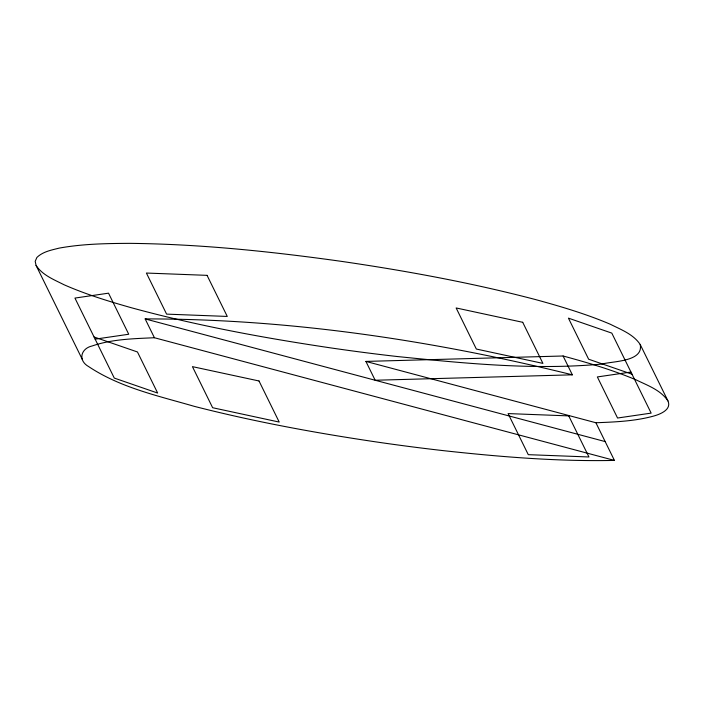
<?xml version="1.0" encoding="UTF-8"?>
<svg xmlns="http://www.w3.org/2000/svg" width="704" height="704" viewBox="0 0 704 704"><rect width="100%" height="100%" fill="white"/><g stroke="black" fill="none" stroke-linecap="round" stroke-linejoin="round"><path stroke-width="1.06" d="M95.137 339.152L128.735 334.25L108.53 293.172L74.941 298.074L114.286 378.083L157.661 393.061L137.456 351.974L94.081 336.996M630.951 372.038L597.353 376.939L617.558 418.026L651.147 413.116L611.802 333.115L568.427 318.129L588.632 359.216L632.007 374.194M614.434 460.416L154.422 337.735C133.549 338.694 112.112 339.126 92.154 345.963C80.766 348.48 77.713 360.474 88.669 366.599C120.252 387.666 158.303 395.894 194.286 406.349C254.091 421.67 314.89 432.846 375.945 441.892A534.019 129.193 9.9 0 0 443.793 450.692C500.438 456.87 557.41 461.604 614.434 460.416L595.91 422.752L365.904 361.416L375.162 380.248L572.343 374.827L563.086 355.995L365.904 361.416M595.91 422.752C615.331 421.995 635.026 421.221 653.858 416.011C660.308 414.19 671.81 409.622 667.973 400.954L640.191 344.467C633.318 334.189 621.042 329.657 610.438 324.315C586.142 313.931 560.754 306.46 535.304 299.508C471.786 282.841 407.097 270.978 342.144 261.466C271.753 251.566 200.851 244.103 129.712 243.355C106.137 243.47 82.403 243.883 59.145 248.125C51.357 250.096 42.856 251.636 36.881 257.462L35.2 261.307L36.062 265.39L82.359 359.533M154.422 337.735L145.156 318.912C289.106 318.745 432.784 340.34 572.343 374.827M145.156 318.912L605.167 441.584M563.086 355.995C587.796 362.692 612.454 369.934 636.09 379.878C647.407 385.387 660.722 390.007 667.973 400.954M36.062 265.39C42.407 275.158 53.953 279.62 63.932 284.698C85.527 294.219 108.143 301.154 130.812 307.586C196.082 325.459 262.75 337.788 329.648 347.741A534.019 129.193 9.9 0 0 397.496 356.55C465.274 363.414 533.799 370.313 601.894 364.065C612.278 361.143 643.905 361.9 640.191 344.467M207.064 275.352L146.406 273.046L166.602 314.125L227.269 316.439L207.064 275.352M568.744 415.897L508.086 413.582L528.282 454.67L588.949 456.975L568.744 415.897M522.711 322.3L456.139 307.956L476.344 349.043L542.916 363.387L522.711 322.3M259.01 380.978L192.43 366.634L212.634 407.722L279.206 422.066L259.01 380.978"/></g></svg>
